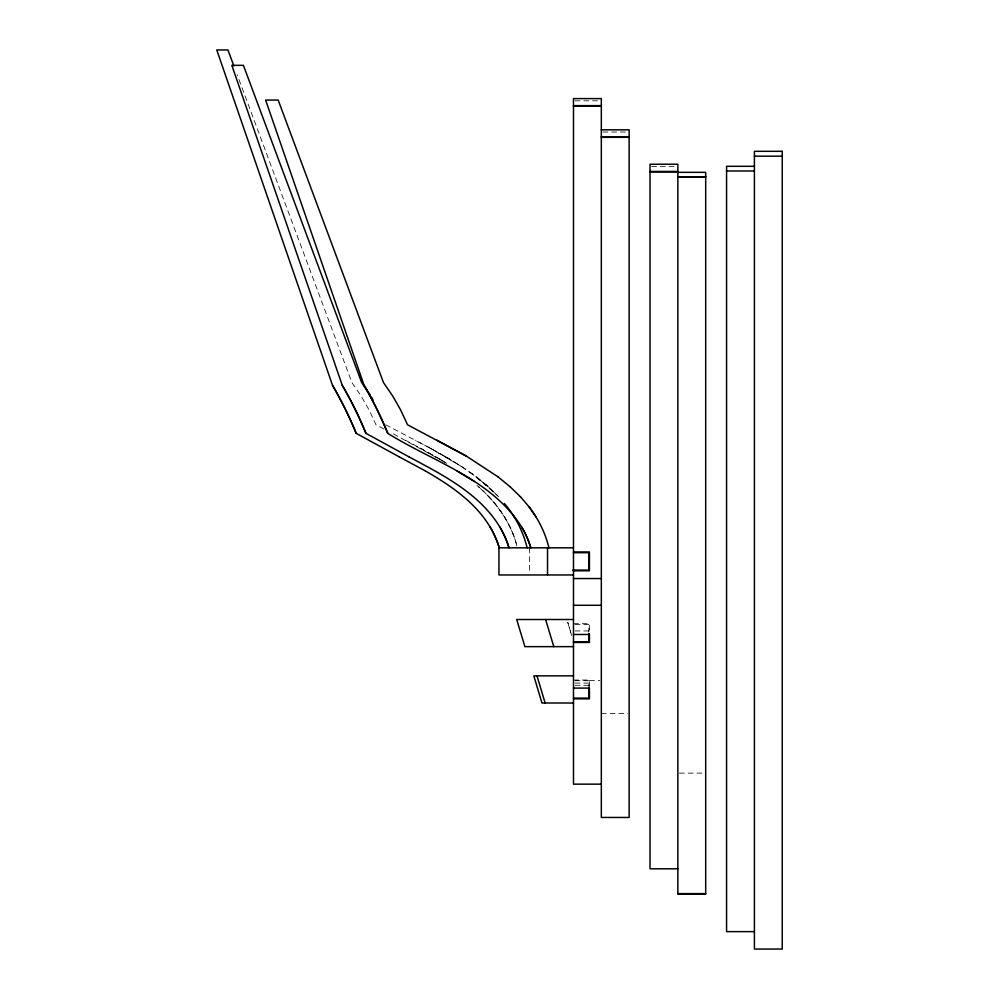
<?xml version="1.0" encoding="UTF-8"?>
<svg xmlns="http://www.w3.org/2000/svg" width="999" height="999" viewBox="0 0 999 999"><rect width="100%" height="100%" fill="white"/><g stroke="black" fill="none" stroke-linecap="round" stroke-linejoin="round"><path stroke-width="0.75" stroke-dasharray="5 3.75" d="M575.024 100.812L599.775 100.812M602.859 132.03L627.609 132.03M651.573 166.496L676.311 166.496M573.488 623.676L589.422 623.676L589.422 632.142M575.012 624.375L588.798 624.375L588.798 632.155M575.012 630.943L588.798 630.943M573.488 680.044L589.422 680.044L589.422 688.099M589.422 680.531L599.825 680.531M575.012 680.731L588.798 680.731L588.798 686.425M575.012 683.091L588.798 683.091M575.012 685.289L588.798 685.289M601.323 713.523L627.609 713.523M679.407 773.114L704.145 773.114M385.714 424.775L431.593 448.876L415.184 440.209M384.016 428.996L375.961 424.775L369.131 410.052L361.089 395.954L351.91 382.567L237.163 74.75M393.406 433.916L444.805 462.162M405.482 440.247L421.865 448.888M444.543 456.093L428.608 447.277L461.775 466.67L431.531 448.838M439.96 459.128L418.856 447.277L446.765 463.449M449.712 459.128L444.48 456.056C464.06 467.495 483.116 480.332 498.763 496.903M441.233 459.952L445.042 462.425M461.713 466.633L476.273 476.885L497.689 495.854M470.042 472.315L489.048 487.425L476.211 476.848L488.486 486.925L497.739 495.904M476.973 485.464L479.295 487.425L478.783 486.963C496.59 502.747 511.351 522.976 516.982 546.403C511.376 523.763 497.514 503.971 480.382 488.474M487.987 495.829C499.1 507.592 508.379 521.178 513.998 536.413M567.769 622.452L571.728 635.739L567.832 622.452M529.57 547.827L529.57 573.463"/><path stroke-width="1.5" d="M573.488 105.632L601.323 105.632M573.488 106.094L601.323 106.094M601.323 129.82L629.145 129.82L629.145 817.469L601.323 817.457L601.323 98.601L573.488 98.601L573.488 784.153L601.323 784.153M601.323 136.863L629.145 136.863M601.323 137.338L629.145 137.338M754.407 156.181L782.242 156.181M754.407 166.309L726.573 166.309L726.573 931.63L754.407 931.63M726.573 170.979L754.407 170.979M650.024 171.453L677.859 171.453M650.024 171.928L677.859 171.928M677.859 172.34L705.694 172.34L705.694 894.192L677.859 894.192L677.859 164.236L650.024 164.236L650.024 868.818L677.859 868.805M677.859 176.748L705.694 176.748M677.859 177.098L705.694 177.098M573.488 547.827L498.951 547.827L498.951 574.962L573.488 574.962M573.488 551.997L589.422 551.997L589.422 570.791L573.488 570.791M573.488 552.697L588.798 552.697L588.798 570.092L572.814 570.092M573.488 578.546L601.323 578.546M573.488 605.282L601.323 605.282M573.488 619.505L516.683 619.505L524.9 646.64L573.488 646.64M573.488 634.477L589.422 634.477M573.488 641.77L588.798 641.77L588.798 633.678M573.488 642.457L589.422 642.457L589.422 634.228M573.488 675.861L533.816 675.861L541.957 702.996L573.488 702.996M573.488 688.099L589.422 688.099L589.422 698.825L573.488 698.825M573.488 698.126L588.798 698.126L588.798 687.599M677.859 893.618L705.694 893.618M436.963 440.197L466.233 456.031L497.977 476.81M408.916 456.818L365.946 433.341A386.451 384.952 0 0 0 342.27 385.352L231.83 65.335L243.406 65.335L361.663 382.567L370.017 394.742M399.213 456.843L356.193 433.341A384.478 384.365 0 0 0 332.517 385.352L216.758 49.95L227.922 49.95L233.903 65.996M521.703 527.072A97.565 96.503 0 0 1 530.844 547.827A97.914 96.628 0 0 0 521.69 527.047C491.421 479.133 433.603 461.913 387.749 433.341A391.645 386.463 0 0 0 364.086 385.352L265.622 100.05L278.159 100.05L383.479 382.567L392.669 395.966L400.711 410.065L407.53 424.775L466.283 456.056M408.903 456.805C442.545 474.85 479.445 493.319 499.937 527.147A96.503 96.129 0 0 1 509.028 547.827A96.728 96.204 0 0 0 499.937 527.147M399.213 456.843L425.274 470.879M457.043 470.991L474.488 481.543M425.274 470.879C450.137 485.227 475.212 502.022 490.209 527.21M497.927 476.773L510.202 486.825M510.139 486.775L520.479 496.803M520.429 496.74L529.07 506.83L536.138 517.02M504.433 503.546C515.372 516.246 523.101 531.58 527.16 547.827M529.07 506.83C538.399 518.993 545.304 532.929 548.975 547.827M512.662 514.647L514.435 517.207M371.578 397.24L373.039 399.8M545.591 619.505L553.808 646.64M536.987 675.861L545.129 702.996M547.527 547.827L547.527 574.962M364.086 385.352A390.334 386.076 0 0 1 387.762 433.341M342.27 385.352A387.262 385.177 0 0 1 365.946 433.341M332.517 385.352A384.74 384.44 0 0 1 356.193 433.329M782.242 151.311L754.407 151.311L754.407 949.05L782.242 949.05L782.242 151.311M499.275 547.827A95.966 95.941 0 0 0 490.222 527.21A96.041 95.966 0 0 1 499.275 547.827"/></g></svg>
